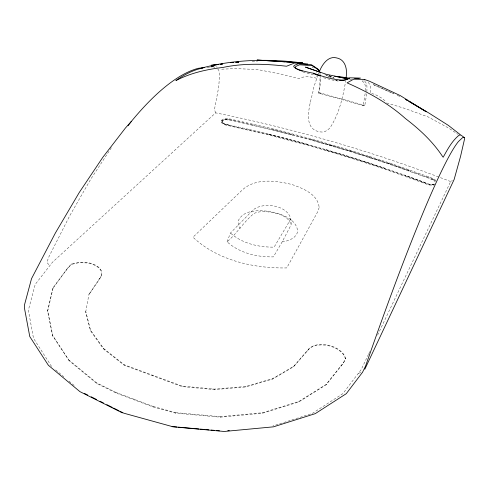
<?xml version="1.0" encoding="UTF-8"?>
<svg xmlns="http://www.w3.org/2000/svg" width="489" height="489" viewBox="0 0 489 489"><rect width="100%" height="100%" fill="white"/><g stroke="black" fill="none" stroke-linecap="round" stroke-linejoin="round"><path stroke-width="0.37" stroke-dasharray="2.44 1.83" d="M365.375 90.685L365.32 86.003L364.586 83.008L360.748 79.872M345.515 358.969C344.476 354.494 340.815 351.298 337.031 349.024A20.593 12.757 13.4 0 0 325.179 345.136C319.464 344.556 312.899 345.075 308.657 349.409L293.638 366.732L272.691 379.061L245.619 386.976L214.53 389.599L182.061 386.597L124.182 365.252L103.527 348.938L90.502 330.723L85.734 311.646L90.538 330.234L103.564 348.443L124.224 364.757L182.128 386.096L214.598 389.103L245.704 386.481L272.783 378.572L293.73 366.249L308.755 348.932C312.997 344.598 319.561 344.085 325.277 344.666A20.599 12.751 13.4 0 1 337.135 348.553C340.919 350.827 344.58 354.024 345.619 358.498L343.455 363.046L326.108 384.831L298.767 401.976L262.52 413.223L220.203 417.166L175.655 413.144L153.02 406.927L115.905 392.93L96.675 383.407L69.291 360.851L52.775 336.053L47.592 311.175L53.142 287.581L68.46 267.067L71.901 263.809L79.059 262.208L86.975 262.471A19.487 11.088 2.1 0 1 97.189 266.169C100.936 268.351 103.423 273.351 100.734 277.281L88.955 294.525L100.765 276.817L101.749 274.671L101.712 275.142M47.592 311.175L53.142 287.581M52.775 336.053L47.61 310.686M66.272 270.441L66.29 269.971M53.118 288.058L68.46 267.067M68.436 267.538L71.901 263.809M69.291 360.851L52.794 335.558M89.664 293.492L89.695 293.015M90.502 330.723L90.538 330.234M99.511 279.072L99.542 278.602M100.734 277.281L100.765 276.817M96.675 383.407L96.712 382.899L69.316 360.35M103.527 348.938L103.564 348.443M104.927 350.045L104.97 349.549M366.872 91.651C366.878 88.478 367.575 84.701 365.509 81.999L362.673 79.976M226.719 119.359L224.2 119.634L222.55 120.441L222.061 122.005L222.348 122.647L224.879 124.377L268.015 134.347L307.257 144.665L366.108 162.409L405.485 175.857L429.018 184.536L433.175 184.726L435.063 184.017M115.905 392.93L115.948 392.422L96.712 382.899M435.992 180.49L433.688 178.852L428.211 176.676L389.177 162.806L350.301 150.251L311.505 138.931L272.691 128.778L229.812 118.919L226.523 118.558L223.62 118.87L221.266 120.441L221.431 122.666L224.463 124.713L267.776 134.719L306.988 145.031L326.542 150.679L346.175 156.547L385.442 169.322L428.859 184.976L433.804 185.215M124.182 365.252L124.224 364.757M134.371 399.892L134.42 399.385M152.892 375.839L152.947 375.344M153.02 406.927L153.075 406.42L115.948 392.422M365.155 93.576L363.315 104.988L319.017 92.623L320.216 84.438L320.484 77.097M366.695 93.845L364.721 105.966L318.571 93.075L319.855 84.322L320.106 76.021M175.655 413.144L175.722 412.637L153.075 406.42M182.061 386.597L182.128 386.096M248.363 129.622L248.418 129.23L224.561 123.937L222.226 122.635L221.535 121.895L221.266 120.441M222.165 120.997L222.116 121.388L224.151 120.025L226.67 119.75L233.467 120.887L272.336 129.915L311.102 140.062L349.855 151.382L388.676 163.943L427.661 177.807L432.912 179.897L434.91 181.315M224.879 124.377L224.934 123.986L223.002 122.898L222.116 121.614M228.669 125.178L228.724 124.787L224.934 123.986M229.573 120.068L229.628 119.683L233.669 120.514M233.467 120.887L233.516 120.502L253.137 124.891M318.015 74.958L313.956 86.596C312.257 98.589 299.372 128.815 320.191 131.914C324.378 132.837 328.284 130.178 330.631 126.914C339.329 113.124 343.015 96.755 345.692 80.856M212.293 389.391L212.367 388.896M252.917 125.263L252.978 124.872L291.976 134.481M214.53 389.599L214.598 389.103M220.203 417.166L220.282 416.659L262.611 412.728L298.865 401.481L326.212 384.348L343.559 362.569L345.619 358.498M268.015 134.347L268.076 133.955L248.253 129.224M272.336 129.915L272.397 129.524C318.388 140.911 363.834 154.512 408.486 170.355L408.67 169.573M245.619 386.976L245.704 386.481M287.642 139.359L287.709 138.962L268.076 133.955M291.725 134.848L291.792 134.457M307.257 144.665L307.324 144.267L287.709 138.962M311.102 140.062L311.169 139.671L349.935 150.991L388.761 163.546L428.022 177.458L428.211 176.676M262.52 413.223L262.611 412.728M272.691 379.061L272.783 378.572M85.703 312.129L88.992 294.048M325.894 150.044L325.967 149.646L346.554 155.783L385.864 168.564L385.778 168.962M326.823 150.312L326.896 149.921M327.752 150.588L327.826 150.19M329.519 145.349L329.592 144.958M330.436 145.618L330.515 145.227M331.359 145.887L331.432 145.496M293.638 366.732L293.73 366.249M294.537 365.693L294.629 365.21M307.098 351.206L307.19 350.735M346.475 156.18L346.554 155.783M308.657 349.409L308.755 348.932M298.767 401.976L298.865 401.481M349.855 151.382L349.935 150.991M350.148 151.028L350.301 150.251M310.05 103.13L310.136 102.714M366.108 162.409L366.194 162.012M369.25 157.501L369.336 157.11M369.562 157.146L369.727 156.37M326.108 384.831L326.212 384.348M340.998 366.133L341.102 365.656M343.455 363.046L343.559 362.569M388.676 163.943L388.761 163.546M389.006 163.589L389.177 162.806M405.485 175.857L405.577 175.453C360.375 159.445 314.439 145.508 267.899 133.943M408.144 170.704L408.236 170.306M425.247 183.094L425.344 182.69L405.577 175.453M427.661 177.807L427.759 177.409L431.964 178.956L432.154 178.173M429.018 184.536L429.116 184.139L405.32 175.429M431.53 179.28L431.634 178.882L433.492 179.64L435.797 181.272M227.073 241.804L230.435 233.015L253.375 209.695C265.026 200.661 293.913 206.175 291.034 224.989L282.147 241.902L273.382 256.89C257.006 257.159 239.439 253.082 227.073 241.804C237.202 233.339 243.864 221.535 254.176 213.345C258.21 211.578 262.709 211.468 267.031 211.737C275.643 212.959 288.736 215.038 291.034 224.989M318.296 74.261L318.852 72.867M290.545 218.73L289.561 221.095L274.121 247.128C258.693 247.33 242.171 243.534 230.435 233.015M368.461 354.354L361.255 369.501L342.875 393.633L312.398 413.364L272.893 425.992M368.785 353.669L369.77 351.603M377.63 335.081L450.662 181.553L452.398 180.533M111.345 147.776L90.697 179.286L69.78 215.686L49.071 256.419L46.81 262.361L49.792 265.692M221.169 121.211L223.522 119.64L228.143 119.444M450.662 181.553C374.44 152.085 295.723 129.108 215.643 112.849L52.476 262.245L35.251 284.353L28.356 310.203L33.496 338.278L51.608 366.512M71.877 264.274L79.029 262.672L86.944 262.935A19.481 11.088 2.1 0 1 97.158 266.633L99.487 268.547L101.07 270.668L101.822 272.899M434.36 184.047L431.97 184.432L429.116 184.139M358.394 373.26L362.563 372.227M282.147 241.902C288.418 240.967 296.138 238.387 297.703 231.425C296.462 218.516 281.077 213.962 270.356 211.529C259.543 210.178 243.522 209.206 238.155 220.955L238.326 225.013L240.117 228.412M206.957 67.464L214.347 66.388L209.506 66.962M209.64 67.017L211.144 66.846L214.72 67.671M211.731 66.7L213.809 66.461L217.342 67.115M434.006 184.426L429.055 184.182M252.19 61.437L257.477 61.131M349.543 79.194L351.829 79.224M175.722 412.637L220.282 416.659M338.382 80.985L333.559 80.306L323.18 77.684M228.063 119.42L229.708 119.683M362.263 105.245L364.77 105.74M313.583 74.768L301.927 71.657M386.61 102.953L404.171 108.222L428.223 116.975L448.737 128.13L458.046 134.377M313.412 67.922L312.098 67.066M318.614 92.843L321.022 93.723M329.146 75.74L333.908 78.124M328.963 75.63L334.317 78.332M329.176 75.667L333.229 77.775M324.837 74.401L330.063 77.176M335.283 79.945L337.899 81.333L336.56 80.612M326.53 75.208L331.212 77.733M433.016 179.5L435.565 181.67M384.965 100.697L381.157 97.782L375.301 94.585L370.32 93.044C370.644 88.882 371.182 83.368 366.567 81.443M55.667 369.928L63.79 376.756M69.01 381.145L75.392 386.512M217.794 69.083L218.724 69.994L219.689 74.187L218.669 87.293L214.439 109.622L215.643 112.849M221.688 69.175L235.478 68.619L257.202 69.487L281.352 74.181L298.7 78.595C304.164 75.734 310.912 76.724 316.664 78.252L316.615 75.74M316.255 72.311L316.304 72.672M320.142 73.613L320.222 74.2M319.861 73.65L320.002 74.75M319.183 207.581L317.404 212.36L286.756 267.929C253.602 268.516 217.746 260.441 192.966 237.208L243.045 189.267C256.627 177.843 276.505 180.6 292.453 184.671C303.296 188.583 317.978 194.347 319.183 207.581M374.164 84.964L373.413 84.658L393.963 93.857L374.164 84.964M399.446 96.309L397.398 95.392L399.44 96.309"/><path stroke-width="0.73" d="M345.967 78.161C347.587 70.428 345.931 59.664 336.689 57.928C328.082 55.563 322.11 64.67 319.415 71.473M364.818 369.256L454.134 179.512L460.577 156.309L464.55 138.992L464.373 137.556L460.901 135.092L459.11 135.172C451.958 140.985 447.588 149.316 443.187 157.244L442.521 156.413C432.716 141.529 419.593 129.365 405.509 118.607L405.448 118.558C388.345 103.197 367.991 92.06 347.086 82.861L353.645 79.194L364.189 79.377L369.439 81.211L400.326 95.63L426.292 111.773L408.749 101.266L428.932 113.069L448.327 125.367L460.204 134.597M128.13 125.655L131.303 121.468A303.877 94.799 -69.2 0 1 198.375 68.289L204.384 67.61M131.303 121.468L125.38 128.081L102.776 157.366L79.261 192.489L55.318 233.119L31.528 278.651L24.542 304.708L24.45 308.094L29.774 336.56L48.356 365.252L79.872 391.603L122.336 412.881M348.84 78.228L345.943 79.811L343.455 80.392L339.409 80.318M200.301 68.429C233.449 59.291 268.571 58.491 302.581 62.977L286.658 61.944M202.911 67.983C193.161 69.933 183.968 74.799 175.899 80.593C190.459 73.02 206.517 69.395 222.715 67.476L222.788 67.47C243.766 63.008 265.405 63.79 286.554 66.235L294.494 63.026L307.777 63.998M220.154 64.316L222.379 64.071M220.924 64.297L222.416 64.145M227.788 430.711L229.292 430.564M354.678 78.411L359.158 78.484M360.521 78.093L349.788 77.806C345.301 81.253 339.47 79.945 334.329 79.194A28.668 5.691 18.2 0 1 313.657 73.264A28.698 4.48 7.6 0 1 296.927 68.918L296.224 68.533M285.142 61.846L257.098 60.031L302.581 62.977M464.373 137.556L462.845 137.421L458.413 141.559A325.283 24.389 -72.1 0 0 424.293 209.781C402.942 261.15 383.969 313.461 365.601 365.961L362.563 372.227L346.249 393.7L315.252 413.651L273.473 426.836L224.207 431.469L172.079 426.689M173.106 426.677L176.908 427.019M178.424 427.154L198.95 428.981M200.466 429.116L204.268 429.458M205.79 429.593L208.827 429.862M211.107 430.063L214.151 430.338M216.431 430.54L219.469 430.809M339.121 76.59L349.641 78.222M334.586 76.211L348.052 78.894M348.089 78.888L326.267 74.297L305.491 67.14L320.619 72.445M172.348 426.61L123.79 413.181L120.392 411.475M84.389 393.388L87.788 395.1M91.18 396.805L96.614 399.531M100.013 401.237L103.411 402.942M106.804 404.647L112.238 407.38M113.601 408.064L119.035 410.791M297.709 69.389L298.382 69.756M297.11 69.047L294.341 67.47L293.608 66.204L294.733 65.208L298.308 63.741L311.426 64.713L317.807 68.967L319.299 71.211M405.503 99.298L407.453 100.447L406.145 99.707M364.189 79.377L364.843 79.976M313.657 73.264L314.36 73.912A27.372 5.446 18.2 0 0 320.405 76.009M295.906 68.368L295.197 67.152L296.261 66.198L299.659 64.78L312.159 65.667L318.253 69.719L319.231 70.905M302.483 71.192A27.396 4.297 7.6 0 1 298.956 69.988M218.669 64.475L211.242 65.281L218.693 64.524M233.455 62.47L230.441 62.647L233.442 62.476M238.73 62.17L235.716 62.341L238.693 62.182"/></g></svg>
